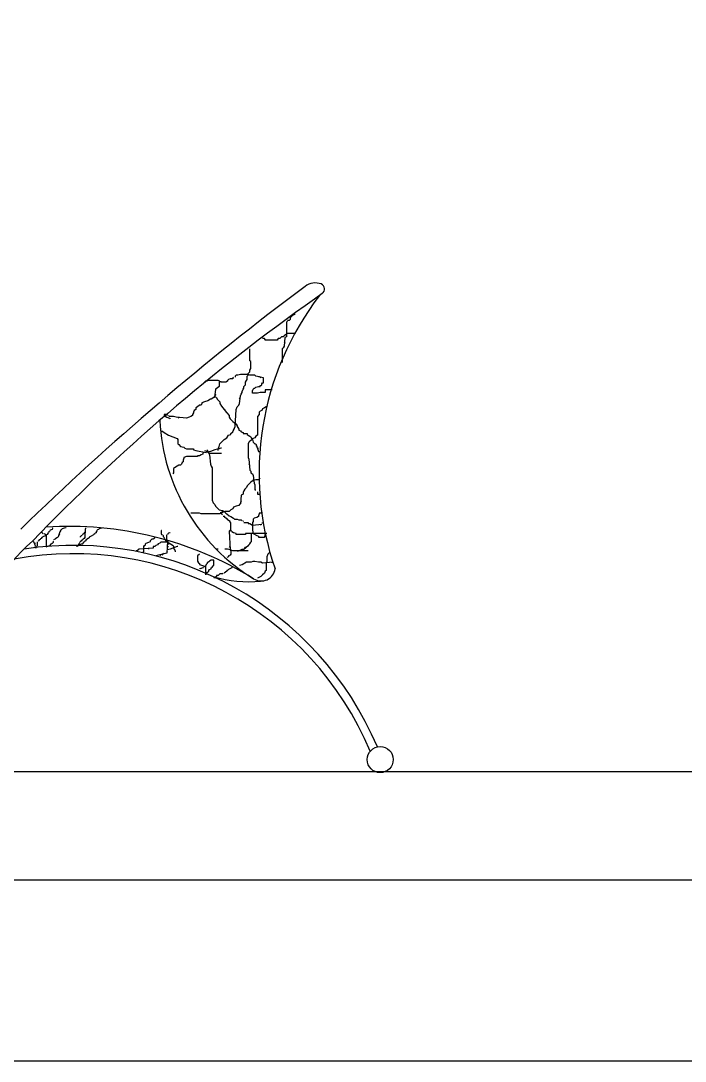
# Model space of a CAD drawing. Header units: inches. Extents: x 10 to 52.5, y 12.2 to 37.
# Drawn here: x 40.099 to 41.294, y 12.211 to 14.08 of the extents above; entities that cross this region are included whole.
import ezdxf

# ---------------------------------------------------------------- set-up
doc = ezdxf.new("R2010")
doc.units = ezdxf.units.IN
doc.header["$MEASUREMENT"] = 0
for name, color, linetype in [('02', 2, 'Continuous'), ('1', 1, 'Continuous'), ('kadrbm', 4, 'Continuous')]:
    doc.layers.add(name, color=color, linetype=linetype)

# ---------------------------------------------------------------- blocks, each defined once
blk = doc.blocks.new('kadrbm')
at = {"layer": 'kadrbm', "color": 4}
blk.add_lwpolyline([(0, 0), (0, 24.7972), (21, 24.7972), (21, 0), (0, 0)], close=True, dxfattribs=at)
blk.add_lwpolyline([(20.6631, 0.3257), (20.6631, 24.4603), (0.3369, 24.4603), (0.3369, 0.3257), (20.6631, 0.3257)], dxfattribs=at)

msp = doc.modelspace()

# ---------------------------------------------------------------- linework, layer by layer
at = {"layer": '02'}
for p, q in [((40.6409, 13.5897), (40.6271, 13.5797)), ((40.5907, 13.552), (40.5876, 13.5505)), ((40.5922, 13.552), (40.5907, 13.552)), ((40.5784, 13.5397), (40.5768, 13.5382)), ((40.5768, 13.5382), (40.5768, 13.512)), ((40.5814, 13.5412), (40.5784, 13.5412)), ((40.583, 13.5428), (40.5814, 13.5412)), ((40.5845, 13.5474), (40.583, 13.5458)), ((40.583, 13.5458), (40.583, 13.5428)), ((40.5861, 13.5489), (40.5845, 13.5474)), ((40.5876, 13.5505), (40.5861, 13.5489)), ((40.5722, 13.5135), (40.5707, 13.512)), ((40.5768, 13.5166), (40.5722, 13.5135)), ((40.5784, 13.5182), (40.5768, 13.5166)), ((40.5922, 13.5182), (40.5784, 13.5182)), ((40.5368, 13.5089), (40.5337, 13.5089)), ((40.5384, 13.5074), (40.5368, 13.5089)), ((40.5384, 13.5059), (40.5384, 13.5074)), ((40.5599, 13.5059), (40.5384, 13.5059)), ((40.5614, 13.5089), (40.5599, 13.5059)), ((40.5645, 13.5089), (40.5614, 13.5089)), ((40.5676, 13.512), (40.5645, 13.5089)), ((40.5707, 13.512), (40.5676, 13.512)), ((40.5722, 13.4951), (40.5707, 13.492)), ((40.5737, 13.5105), (40.5722, 13.4951)), ((40.5737, 13.5028), (40.5722, 13.5012)), ((40.5768, 13.512), (40.5737, 13.5105)), ((40.5107, 13.469), (40.5107, 13.4905)), ((40.5707, 13.492), (40.5691, 13.4905)), ((40.5691, 13.4905), (40.5691, 13.4659)), ((40.5122, 13.4674), (40.5107, 13.469)), ((40.5122, 13.4551), (40.5122, 13.4674)), ((40.4814, 13.4397), (40.4799, 13.4382)), ((40.486, 13.4428), (40.4845, 13.4413)), ((40.4845, 13.4413), (40.4845, 13.4397)), ((40.4891, 13.4428), (40.486, 13.4428)), ((40.4937, 13.4444), (40.4891, 13.4428)), ((40.5076, 13.4444), (40.4937, 13.4444)), ((40.506, 13.4413), (40.5076, 13.4428)), ((40.506, 13.4351), (40.506, 13.4413)), ((40.5076, 13.4459), (40.5107, 13.449)), ((40.5076, 13.4428), (40.5076, 13.4459)), ((40.5107, 13.4428), (40.5076, 13.4444)), ((40.5107, 13.452), (40.5122, 13.4551)), ((40.5107, 13.449), (40.5107, 13.452)), ((40.5199, 13.4428), (40.5107, 13.4428)), ((40.5214, 13.4413), (40.5199, 13.4428)), ((40.5353, 13.4382), (40.5214, 13.4413)), ((40.5276, 13.4397), (40.5276, 13.4413)), ((40.5307, 13.4382), (40.5291, 13.4397)), ((40.4307, 13.4321), (40.4291, 13.4305)), ((40.4337, 13.4321), (40.4307, 13.4321)), ((40.4337, 13.4336), (40.4337, 13.4321)), ((40.4537, 13.4336), (40.4337, 13.4336)), ((40.4553, 13.4228), (40.4522, 13.4198)), ((40.4568, 13.4321), (40.4537, 13.4336)), ((40.4553, 13.4321), (40.4553, 13.4228)), ((40.4583, 13.4305), (40.4583, 13.4321)), ((40.4676, 13.4305), (40.4583, 13.4305)), ((40.4707, 13.4321), (40.4676, 13.4305)), ((40.4722, 13.4351), (40.4707, 13.4336)), ((40.4707, 13.4336), (40.4707, 13.4321)), ((40.4753, 13.4367), (40.4722, 13.4351)), ((40.4799, 13.4367), (40.4753, 13.4367)), ((40.4799, 13.4382), (40.4799, 13.4367)), ((40.4999, 13.4228), (40.503, 13.4259)), ((40.4999, 13.4198), (40.4999, 13.4228)), ((40.503, 13.4305), (40.5045, 13.4336)), ((40.503, 13.4259), (40.503, 13.4305)), ((40.5045, 13.4336), (40.506, 13.4351)), ((40.5199, 13.4198), (40.5214, 13.4213)), ((40.5214, 13.4213), (40.526, 13.4228)), ((40.526, 13.4228), (40.5291, 13.4228)), ((40.5291, 13.4244), (40.5307, 13.4244)), ((40.5291, 13.4228), (40.5291, 13.4244)), ((40.5307, 13.4244), (40.5322, 13.4259)), ((40.5322, 13.4274), (40.5337, 13.429)), ((40.5322, 13.4259), (40.5322, 13.4274)), ((40.5337, 13.429), (40.5353, 13.429)), ((40.5353, 13.429), (40.5353, 13.4382)), ((40.446, 13.4028), (40.4414, 13.3998)), ((40.4476, 13.4059), (40.446, 13.4028)), ((40.4491, 13.4182), (40.4476, 13.4075)), ((40.4491, 13.409), (40.4476, 13.4059)), ((40.4476, 13.4075), (40.4491, 13.4059)), ((40.4522, 13.4198), (40.4491, 13.4182)), ((40.4491, 13.4044), (40.4507, 13.4028)), ((40.4507, 13.4028), (40.4522, 13.3998)), ((40.4922, 13.3921), (40.4937, 13.4059)), ((40.4922, 13.3998), (40.4937, 13.4028)), ((40.4937, 13.4059), (40.4953, 13.409)), ((40.4953, 13.409), (40.4968, 13.4121)), ((40.4968, 13.4136), (40.4984, 13.4182)), ((40.4968, 13.4121), (40.4968, 13.4136)), ((40.4984, 13.4182), (40.4999, 13.4198)), ((40.5153, 13.4151), (40.5168, 13.4182)), ((40.5153, 13.4105), (40.5153, 13.4151)), ((40.5245, 13.4105), (40.5153, 13.4105)), ((40.5168, 13.4182), (40.5184, 13.4198)), ((40.5184, 13.4198), (40.5199, 13.4198)), ((40.5291, 13.4121), (40.5245, 13.4105)), ((40.5384, 13.4121), (40.5291, 13.4121)), ((40.5384, 13.4167), (40.5384, 13.4121)), ((40.5507, 13.4167), (40.5384, 13.4167)), ((40.4168, 13.3859), (40.4137, 13.3844)), ((40.4137, 13.3844), (40.4137, 13.3813)), ((40.4199, 13.389), (40.4168, 13.3859)), ((40.423, 13.389), (40.4199, 13.389)), ((40.4245, 13.3921), (40.423, 13.389)), ((40.4291, 13.3952), (40.4245, 13.3936)), ((40.4245, 13.3936), (40.4245, 13.3921)), ((40.4353, 13.3967), (40.4291, 13.3952)), ((40.4399, 13.3998), (40.4353, 13.3967)), ((40.4414, 13.3998), (40.4399, 13.3998)), ((40.4522, 13.3998), (40.4568, 13.3952)), ((40.4568, 13.3952), (40.4568, 13.3921)), ((40.4568, 13.3921), (40.4599, 13.3875)), ((40.4599, 13.3875), (40.4645, 13.3813)), ((40.486, 13.3813), (40.4876, 13.3859)), ((40.4876, 13.3859), (40.4907, 13.389)), ((40.4907, 13.389), (40.4922, 13.3921)), ((40.5337, 13.3828), (40.5322, 13.3798)), ((40.5368, 13.3844), (40.5337, 13.3828)), ((40.5399, 13.3859), (40.5368, 13.3844)), ((40.5414, 13.3859), (40.5399, 13.3859)), ((40.3568, 13.3721), (40.3568, 13.3705)), ((40.3599, 13.3721), (40.3568, 13.3721)), ((40.3568, 13.3705), (40.3614, 13.3675)), ((40.3629, 13.3705), (40.3599, 13.3721)), ((40.3614, 13.3675), (40.366, 13.3659)), ((40.366, 13.369), (40.3645, 13.3705)), ((40.3737, 13.369), (40.366, 13.369)), ((40.366, 13.3659), (40.3676, 13.3644)), ((40.3676, 13.3644), (40.3676, 13.3659)), ((40.3783, 13.3675), (40.3737, 13.369)), ((40.3968, 13.3659), (40.3783, 13.3675)), ((40.383, 13.3659), (40.3814, 13.3675)), ((40.4014, 13.3675), (40.3968, 13.3659)), ((40.4045, 13.369), (40.4014, 13.3675)), ((40.4076, 13.3705), (40.4045, 13.369)), ((40.4091, 13.3752), (40.4076, 13.3721)), ((40.4076, 13.3721), (40.4076, 13.3705)), ((40.4106, 13.3798), (40.4091, 13.3767)), ((40.4091, 13.3767), (40.4091, 13.3752)), ((40.4137, 13.3813), (40.4106, 13.3798)), ((40.4645, 13.3813), (40.466, 13.3813)), ((40.466, 13.3813), (40.466, 13.3798)), ((40.466, 13.3798), (40.4691, 13.3752)), ((40.4691, 13.3752), (40.4737, 13.3705)), ((40.4737, 13.3705), (40.4737, 13.3675)), ((40.4737, 13.3675), (40.4753, 13.3644)), ((40.4753, 13.3644), (40.4799, 13.3598)), ((40.4845, 13.3506), (40.486, 13.3813)), ((40.5276, 13.3721), (40.5245, 13.369)), ((40.5245, 13.369), (40.5245, 13.3352)), ((40.5291, 13.3782), (40.5276, 13.3767)), ((40.5276, 13.3767), (40.5276, 13.3721)), ((40.5322, 13.3798), (40.5291, 13.3782)), ((40.4799, 13.3598), (40.486, 13.3552)), ((40.4799, 13.3413), (40.4845, 13.3506)), ((40.4814, 13.3444), (40.483, 13.3475)), ((40.4845, 13.3536), (40.486, 13.3567)), ((40.486, 13.3552), (40.4876, 13.3521)), ((40.4876, 13.3521), (40.4876, 13.3506)), ((40.4876, 13.3506), (40.4891, 13.349)), ((40.4891, 13.349), (40.4907, 13.3459)), ((40.4907, 13.3459), (40.4907, 13.3444)), ((40.3522, 13.3429), (40.3568, 13.3398)), ((40.3522, 13.3413), (40.3522, 13.3429)), ((40.3568, 13.3398), (40.3645, 13.3352)), ((40.3645, 13.3352), (40.3722, 13.3321)), ((40.3722, 13.3321), (40.3799, 13.329)), ((40.3799, 13.329), (40.3814, 13.3275)), ((40.3814, 13.3275), (40.3814, 13.3198)), ((40.4614, 13.3244), (40.4645, 13.3275)), ((40.4645, 13.3275), (40.4691, 13.3306)), ((40.4691, 13.3306), (40.4722, 13.3352)), ((40.4722, 13.3352), (40.4768, 13.3367)), ((40.4768, 13.3383), (40.4799, 13.3413)), ((40.4768, 13.3367), (40.4768, 13.3383)), ((40.4907, 13.3444), (40.4937, 13.3429)), ((40.4937, 13.3429), (40.4953, 13.3413)), ((40.4953, 13.3413), (40.4984, 13.3398)), ((40.4984, 13.3398), (40.4984, 13.3383)), ((40.4984, 13.3383), (40.506, 13.3383)), ((40.506, 13.3383), (40.506, 13.3367)), ((40.506, 13.3367), (40.5076, 13.3352)), ((40.5076, 13.3352), (40.5107, 13.3336)), ((40.5107, 13.3336), (40.5122, 13.3321)), ((40.5122, 13.3321), (40.5137, 13.329)), ((40.5137, 13.329), (40.5153, 13.3275)), ((40.5168, 13.329), (40.5137, 13.3275)), ((40.5137, 13.3275), (40.5137, 13.326)), ((40.5153, 13.3275), (40.5168, 13.3229)), ((40.5199, 13.3306), (40.5168, 13.329)), ((40.5214, 13.3336), (40.5199, 13.3306)), ((40.5245, 13.3352), (40.5214, 13.3336)), ((40.3814, 13.3198), (40.383, 13.3183)), ((40.383, 13.3183), (40.386, 13.3152)), ((40.386, 13.3152), (40.3922, 13.3137)), ((40.3922, 13.3137), (40.3937, 13.3121)), ((40.3937, 13.3121), (40.3968, 13.3106)), ((40.3968, 13.3106), (40.4091, 13.3106)), ((40.4091, 13.3106), (40.4091, 13.309)), ((40.4091, 13.309), (40.4137, 13.3075)), ((40.4337, 13.309), (40.4337, 13.3075)), ((40.4476, 13.309), (40.4399, 13.306)), ((40.4553, 13.3106), (40.4476, 13.309)), ((40.4537, 13.3106), (40.4553, 13.3152)), ((40.4537, 13.3075), (40.4537, 13.3106)), ((40.4553, 13.3152), (40.4568, 13.3198)), ((40.4583, 13.3121), (40.4553, 13.3106)), ((40.4568, 13.3198), (40.4599, 13.3229)), ((40.4599, 13.3121), (40.4583, 13.3121)), ((40.4599, 13.3229), (40.4614, 13.3244)), ((40.5091, 13.3229), (40.5076, 13.3198)), ((40.5076, 13.3198), (40.5076, 13.2952)), ((40.5107, 13.3244), (40.5091, 13.3229)), ((40.5137, 13.326), (40.5107, 13.3244)), ((40.5168, 13.3229), (40.5199, 13.3198)), ((40.5199, 13.3198), (40.5214, 13.3198)), ((40.5214, 13.3198), (40.526, 13.306)), ((40.5214, 13.3167), (40.523, 13.3167)), ((40.523, 13.3152), (40.5245, 13.3137)), ((40.5245, 13.3121), (40.526, 13.3121)), ((40.3922, 13.2937), (40.3906, 13.2906)), ((40.3906, 13.2906), (40.3906, 13.2875)), ((40.3968, 13.2967), (40.3922, 13.2952)), ((40.3922, 13.2952), (40.3922, 13.2937)), ((40.4168, 13.2967), (40.3968, 13.2967)), ((40.4137, 13.3075), (40.4322, 13.3044)), ((40.4168, 13.2983), (40.4168, 13.2967)), ((40.4199, 13.2983), (40.4168, 13.2983)), ((40.423, 13.2998), (40.4199, 13.2983)), ((40.426, 13.3014), (40.423, 13.2998)), ((40.4276, 13.3044), (40.426, 13.3029)), ((40.426, 13.3029), (40.426, 13.3014)), ((40.4291, 13.3075), (40.4337, 13.306)), ((40.4399, 13.306), (40.4322, 13.3044)), ((40.4337, 13.3075), (40.4353, 13.306)), ((40.4337, 13.306), (40.4383, 13.3029)), ((40.4353, 13.306), (40.4383, 13.2998)), ((40.4383, 13.3029), (40.4599, 13.3029)), ((40.4383, 13.2998), (40.4399, 13.2829)), ((40.5076, 13.2952), (40.5091, 13.2921)), ((40.5091, 13.2921), (40.5107, 13.2721)), ((40.526, 13.306), (40.5276, 13.306)), ((40.3753, 13.2768), (40.3737, 13.2752)), ((40.3737, 13.2752), (40.3737, 13.2675)), ((40.3799, 13.2798), (40.3753, 13.2768)), ((40.383, 13.2814), (40.3799, 13.2798)), ((40.386, 13.2814), (40.383, 13.2814)), ((40.3876, 13.2829), (40.386, 13.2814)), ((40.3891, 13.286), (40.3876, 13.2829)), ((40.3906, 13.2875), (40.3891, 13.286)), ((40.4399, 13.2829), (40.4414, 13.2798)), ((40.4414, 13.2798), (40.443, 13.2768)), ((40.443, 13.2768), (40.443, 13.2183)), ((40.5091, 13.2829), (40.5107, 13.2814)), ((40.5107, 13.2721), (40.5122, 13.2706)), ((40.5122, 13.2706), (40.5122, 13.2675)), ((40.3737, 13.2675), (40.3722, 13.266)), ((40.5122, 13.2675), (40.5153, 13.266)), ((40.5168, 13.2537), (40.5122, 13.2506)), ((40.5153, 13.266), (40.5168, 13.2629)), ((40.5168, 13.2629), (40.5184, 13.2491)), ((40.5168, 13.2568), (40.5184, 13.2552)), ((40.5214, 13.2552), (40.5168, 13.2537)), ((40.526, 13.2552), (40.5214, 13.2552)), ((40.5291, 13.2583), (40.526, 13.2552)), ((40.4999, 13.2352), (40.4984, 13.2322)), ((40.5014, 13.2383), (40.4999, 13.2352)), ((40.5045, 13.2414), (40.5014, 13.2383)), ((40.506, 13.2445), (40.5045, 13.2414)), ((40.5091, 13.2475), (40.506, 13.2445)), ((40.5122, 13.2506), (40.5091, 13.2475)), ((40.5184, 13.2491), (40.5199, 13.246)), ((40.5199, 13.246), (40.5199, 13.2368)), ((40.5199, 13.2368), (40.5214, 13.2368)), ((40.5245, 13.2337), (40.5245, 13.2291)), ((40.443, 13.2183), (40.4445, 13.2137)), ((40.4953, 13.2275), (40.4937, 13.2122)), ((40.4953, 13.2168), (40.4937, 13.2152)), ((40.4984, 13.2291), (40.4953, 13.2275)), ((40.4984, 13.2322), (40.4984, 13.2291)), ((40.5245, 13.2291), (40.5291, 13.2291)), ((40.4445, 13.2137), (40.4476, 13.2106)), ((40.4476, 13.2106), (40.4491, 13.2076)), ((40.4491, 13.2076), (40.4553, 13.2014)), ((40.4553, 13.2014), (40.4614, 13.1999)), ((40.4583, 13.1937), (40.4583, 13.1968)), ((40.4599, 13.1968), (40.4614, 13.1983)), ((40.463, 13.1968), (40.4599, 13.1953)), ((40.4614, 13.1999), (40.4645, 13.1983)), ((40.466, 13.1983), (40.463, 13.1968)), ((40.4645, 13.1983), (40.466, 13.1968)), ((40.4737, 13.1983), (40.466, 13.1983)), ((40.466, 13.1968), (40.4676, 13.1953)), ((40.4753, 13.1999), (40.4737, 13.1983)), ((40.4768, 13.2014), (40.4753, 13.1999)), ((40.4799, 13.2029), (40.4768, 13.2014)), ((40.4814, 13.206), (40.4799, 13.2029)), ((40.486, 13.2076), (40.4814, 13.206)), ((40.4907, 13.2091), (40.486, 13.2076)), ((40.4922, 13.2106), (40.4907, 13.2091)), ((40.4937, 13.2122), (40.4922, 13.2106)), ((40.5322, 13.1968), (40.5322, 13.1953)), ((40.4199, 13.1953), (40.4045, 13.1953)), ((40.423, 13.1937), (40.4199, 13.1953)), ((40.4568, 13.1937), (40.423, 13.1937)), ((40.4599, 13.1953), (40.4568, 13.1937)), ((40.4614, 13.1922), (40.4599, 13.1937)), ((40.466, 13.1891), (40.463, 13.1891)), ((40.466, 13.1876), (40.466, 13.1891)), ((40.4676, 13.186), (40.466, 13.1876)), ((40.4676, 13.1953), (40.4691, 13.1937)), ((40.4707, 13.1845), (40.4676, 13.186)), ((40.4691, 13.1937), (40.4737, 13.1906)), ((40.4707, 13.183), (40.4707, 13.1845)), ((40.4753, 13.1799), (40.4707, 13.183)), ((40.4737, 13.1906), (40.4768, 13.1891)), ((40.4753, 13.1783), (40.4753, 13.1799)), ((40.4768, 13.1783), (40.4753, 13.1783)), ((40.4768, 13.1891), (40.4814, 13.186)), ((40.4768, 13.163), (40.4768, 13.1783)), ((40.4814, 13.186), (40.483, 13.1845)), ((40.483, 13.1845), (40.4876, 13.1845)), ((40.4876, 13.1845), (40.4907, 13.183)), ((40.4907, 13.183), (40.4953, 13.183)), ((40.4953, 13.183), (40.4968, 13.1814)), ((40.4984, 13.1814), (40.4984, 13.1799)), ((40.4999, 13.1783), (40.5076, 13.1783)), ((40.5076, 13.1783), (40.5076, 13.1768)), ((40.5168, 13.1799), (40.5153, 13.1783)), ((40.5153, 13.1783), (40.5153, 13.1645)), ((40.5184, 13.186), (40.5168, 13.1845)), ((40.5168, 13.1845), (40.5168, 13.1799)), ((40.523, 13.1876), (40.5184, 13.186)), ((40.526, 13.1891), (40.523, 13.1876)), ((40.5276, 13.1937), (40.526, 13.1906)), ((40.526, 13.1906), (40.526, 13.1891)), ((40.5276, 13.1953), (40.5276, 13.1937)), ((40.5322, 13.1953), (40.5276, 13.1953)), ((40.5337, 13.1768), (40.5337, 13.1783)), ((40.1369, 13.1597), (40.1369, 13.1604)), ((40.1376, 13.1597), (40.1369, 13.1597)), ((40.139, 13.1583), (40.1376, 13.159)), ((40.1432, 13.1569), (40.1411, 13.1583)), ((40.1481, 13.1597), (40.1467, 13.1583)), ((40.1467, 13.1583), (40.1467, 13.1569)), ((40.1495, 13.1611), (40.1481, 13.1611)), ((40.1502, 13.1625), (40.1495, 13.1611)), ((40.1516, 13.1646), (40.1502, 13.1625)), ((40.1551, 13.166), (40.1516, 13.1646)), ((40.1558, 13.1681), (40.1551, 13.166)), ((40.1558, 13.1688), (40.1558, 13.1681)), ((40.1684, 13.1597), (40.1663, 13.1527)), ((40.1691, 13.1618), (40.1684, 13.1597)), ((40.1705, 13.1632), (40.1691, 13.1618)), ((40.1712, 13.1653), (40.1705, 13.1646)), ((40.1705, 13.1646), (40.1705, 13.1632)), ((40.1733, 13.1667), (40.1712, 13.1653)), ((40.1768, 13.1681), (40.1733, 13.1667)), ((40.1796, 13.1688), (40.1768, 13.1681)), ((40.1803, 13.1688), (40.1796, 13.1688)), ((40.2104, 13.1576), (40.2111, 13.1583)), ((40.2111, 13.1583), (40.2118, 13.1583)), ((40.2118, 13.1583), (40.2125, 13.159)), ((40.2125, 13.1597), (40.2132, 13.1604)), ((40.2146, 13.1667), (40.2139, 13.1513)), ((40.2139, 13.1604), (40.2146, 13.1618)), ((40.2146, 13.1632), (40.2153, 13.1639)), ((40.2153, 13.1639), (40.216, 13.1688)), ((40.2153, 13.1667), (40.216, 13.1667)), ((40.2321, 13.1583), (40.23, 13.1569)), ((40.2328, 13.159), (40.2321, 13.1583)), ((40.2342, 13.1597), (40.2328, 13.159)), ((40.2356, 13.1632), (40.2342, 13.1618)), ((40.2342, 13.1618), (40.2342, 13.1597)), ((40.2363, 13.1646), (40.2356, 13.1632)), ((40.237, 13.1653), (40.2363, 13.1646)), ((40.2384, 13.166), (40.237, 13.1653)), ((40.2398, 13.1667), (40.2384, 13.166)), ((40.2433, 13.1681), (40.2398, 13.1667)), ((40.2454, 13.1681), (40.2433, 13.1681)), ((40.3512, 13.1639), (40.3512, 13.1583)), ((40.3519, 13.1639), (40.3512, 13.1639)), ((40.3512, 13.1583), (40.3519, 13.1569)), ((40.3645, 13.159), (40.3631, 13.1583)), ((40.3631, 13.1583), (40.3631, 13.1576)), ((40.3666, 13.1597), (40.3645, 13.159)), ((40.3673, 13.1597), (40.3666, 13.1597)), ((40.4768, 13.1645), (40.4737, 13.163)), ((40.4737, 13.163), (40.4753, 13.1291)), ((40.4784, 13.163), (40.4768, 13.163)), ((40.4814, 13.1599), (40.4784, 13.1614)), ((40.486, 13.1584), (40.4814, 13.1599)), ((40.486, 13.1568), (40.486, 13.1584)), ((40.503, 13.1584), (40.503, 13.1568)), ((40.5414, 13.1584), (40.503, 13.1584)), ((40.5076, 13.1768), (40.5107, 13.1768)), ((40.5107, 13.1768), (40.5153, 13.1737)), ((40.5137, 13.1445), (40.5137, 13.1584)), ((40.5153, 13.1737), (40.5322, 13.1753)), ((40.5153, 13.1645), (40.5168, 13.1584)), ((40.5168, 13.1584), (40.523, 13.1553)), ((40.5307, 13.1737), (40.5307, 13.1753)), ((40.5384, 13.1568), (40.5399, 13.1584)), ((40.1222, 13.1436), (40.1215, 13.1436)), ((40.125, 13.1366), (40.1222, 13.1436)), ((40.1236, 13.1415), (40.1222, 13.1422)), ((40.1243, 13.1408), (40.1236, 13.1415)), ((40.125, 13.1408), (40.1243, 13.1408)), ((40.1285, 13.1436), (40.1285, 13.1366)), ((40.1306, 13.1457), (40.1299, 13.145)), ((40.132, 13.1471), (40.1306, 13.1457)), ((40.1334, 13.1478), (40.132, 13.1471)), ((40.1341, 13.1492), (40.1334, 13.1478)), ((40.1355, 13.1499), (40.1341, 13.1492)), ((40.1369, 13.1513), (40.1355, 13.1499)), ((40.1376, 13.152), (40.1369, 13.1513)), ((40.1383, 13.1527), (40.1376, 13.152)), ((40.1397, 13.1534), (40.1383, 13.1527)), ((40.1418, 13.1541), (40.1397, 13.1534)), ((40.1432, 13.1555), (40.1418, 13.1541)), ((40.1439, 13.1569), (40.1432, 13.1569)), ((40.1453, 13.1562), (40.1432, 13.1555)), ((40.1453, 13.1541), (40.1446, 13.1555)), ((40.1467, 13.1569), (40.1453, 13.1562)), ((40.1453, 13.1359), (40.1453, 13.1541)), ((40.1551, 13.1408), (40.1537, 13.1394)), ((40.1558, 13.1415), (40.1551, 13.1408)), ((40.1572, 13.1422), (40.1558, 13.1415)), ((40.1579, 13.145), (40.1572, 13.1443)), ((40.1572, 13.1443), (40.1572, 13.1422)), ((40.1586, 13.1478), (40.1579, 13.1471)), ((40.1607, 13.1485), (40.1586, 13.1478)), ((40.1614, 13.1492), (40.1607, 13.1485)), ((40.1635, 13.1506), (40.1614, 13.1492)), ((40.1649, 13.1513), (40.1635, 13.1506)), ((40.1663, 13.1527), (40.1649, 13.1513)), ((40.1677, 13.1548), (40.1663, 13.1534)), ((40.1684, 13.1576), (40.1677, 13.1562)), ((40.2034, 13.1401), (40.2027, 13.1387)), ((40.2041, 13.1408), (40.2034, 13.1401)), ((40.2055, 13.1436), (40.2041, 13.1422)), ((40.2062, 13.1443), (40.2055, 13.1436)), ((40.2062, 13.1534), (40.2069, 13.1541)), ((40.2062, 13.152), (40.2062, 13.1534)), ((40.2062, 13.145), (40.2062, 13.1443)), ((40.2076, 13.145), (40.2062, 13.145)), ((40.2069, 13.1541), (40.2076, 13.1548)), ((40.2076, 13.1548), (40.2083, 13.1548)), ((40.2083, 13.1464), (40.2076, 13.145)), ((40.2097, 13.1471), (40.2083, 13.1464)), ((40.209, 13.1555), (40.2097, 13.1562)), ((40.2097, 13.1562), (40.2104, 13.1576)), ((40.2104, 13.1478), (40.2097, 13.1471)), ((40.2104, 13.1401), (40.2097, 13.1394)), ((40.2111, 13.1485), (40.2104, 13.1478)), ((40.2118, 13.1422), (40.2104, 13.1415)), ((40.2104, 13.1415), (40.2104, 13.1401)), ((40.2125, 13.1499), (40.2111, 13.1485)), ((40.2132, 13.1436), (40.2118, 13.1429)), ((40.2118, 13.1429), (40.2118, 13.1422)), ((40.2139, 13.1513), (40.2125, 13.1499)), ((40.2139, 13.145), (40.2132, 13.1436)), ((40.216, 13.1457), (40.2139, 13.145)), ((40.2188, 13.1492), (40.216, 13.1464)), ((40.216, 13.1464), (40.216, 13.1457)), ((40.2202, 13.1499), (40.2188, 13.1492)), ((40.2216, 13.1506), (40.2202, 13.1499)), ((40.223, 13.1527), (40.2216, 13.152)), ((40.2216, 13.152), (40.2216, 13.1506)), ((40.2251, 13.1541), (40.223, 13.1527)), ((40.2293, 13.1562), (40.2251, 13.1541)), ((40.23, 13.1569), (40.2293, 13.1562)), ((40.3229, 13.1399), (40.3245, 13.1414)), ((40.3229, 13.1384), (40.3229, 13.1399)), ((40.3245, 13.1414), (40.3291, 13.143)), ((40.3291, 13.143), (40.3322, 13.1445)), ((40.3322, 13.1461), (40.3353, 13.1491)), ((40.3322, 13.1445), (40.3322, 13.1461)), ((40.3353, 13.1491), (40.3368, 13.1491)), ((40.3368, 13.1491), (40.3399, 13.1507)), ((40.3399, 13.1507), (40.3399, 13.1522)), ((40.346, 13.1399), (40.3445, 13.1384)), ((40.3491, 13.1414), (40.346, 13.1399)), ((40.3506, 13.143), (40.3491, 13.1414)), ((40.3645, 13.143), (40.3506, 13.143)), ((40.3519, 13.1569), (40.354, 13.1562)), ((40.354, 13.1562), (40.3547, 13.1548)), ((40.3547, 13.1548), (40.3547, 13.1534)), ((40.3547, 13.1534), (40.3554, 13.1527)), ((40.3554, 13.1527), (40.3568, 13.1513)), ((40.3568, 13.1513), (40.3575, 13.1499)), ((40.3575, 13.1485), (40.3582, 13.1471)), ((40.3582, 13.1471), (40.3596, 13.1457)), ((40.3596, 13.1457), (40.361, 13.1443)), ((40.3617, 13.1443), (40.3603, 13.1457)), ((40.3603, 13.145), (40.3729, 13.1373)), ((40.361, 13.1555), (40.361, 13.145)), ((40.3617, 13.1555), (40.361, 13.1555)), ((40.361, 13.145), (40.3624, 13.145)), ((40.3624, 13.145), (40.3614, 13.123)), ((40.3631, 13.1576), (40.3624, 13.1569)), ((40.3624, 13.1429), (40.3631, 13.1408)), ((40.3631, 13.1408), (40.3645, 13.1387)), ((40.503, 13.1568), (40.486, 13.1568)), ((40.5091, 13.1384), (40.5107, 13.1399)), ((40.5107, 13.1399), (40.5122, 13.143)), ((40.5122, 13.143), (40.5137, 13.1445)), ((40.523, 13.1553), (40.526, 13.1537)), ((40.526, 13.1537), (40.526, 13.1522)), ((40.526, 13.1522), (40.5368, 13.1522)), ((40.5368, 13.1522), (40.5384, 13.1537)), ((40.5384, 13.1537), (40.5384, 13.1568)), ((40.1243, 13.1352), (40.125, 13.1366)), ((40.1257, 13.1331), (40.1243, 13.1331)), ((40.1271, 13.1331), (40.1264, 13.1331)), ((40.1278, 13.1359), (40.1271, 13.1352)), ((40.1285, 13.1366), (40.1278, 13.1359)), ((40.1453, 13.1345), (40.1439, 13.1338)), ((40.1474, 13.1352), (40.1453, 13.1345)), ((40.1488, 13.1359), (40.1474, 13.1352)), ((40.1495, 13.1359), (40.1488, 13.1359)), ((40.1502, 13.1366), (40.1495, 13.1359)), ((40.1516, 13.1373), (40.1502, 13.1366)), ((40.153, 13.1394), (40.1516, 13.1387)), ((40.1516, 13.1387), (40.1516, 13.1373)), ((40.1537, 13.1394), (40.153, 13.1394)), ((40.1999, 13.1352), (40.1992, 13.1352)), ((40.2006, 13.1359), (40.1999, 13.1352)), ((40.2076, 13.1394), (40.2006, 13.1359)), ((40.2027, 13.1387), (40.2027, 13.1366)), ((40.2048, 13.138), (40.2027, 13.138)), ((40.2062, 13.1387), (40.2048, 13.1387)), ((40.2097, 13.1394), (40.2076, 13.1394)), ((40.306, 13.1276), (40.306, 13.1264)), ((40.3076, 13.1276), (40.306, 13.1276)), ((40.3106, 13.1291), (40.3076, 13.1276)), ((40.3368, 13.1322), (40.3106, 13.1307)), ((40.3106, 13.1307), (40.3106, 13.1291)), ((40.3183, 13.123), (40.3199, 13.1261)), ((40.3199, 13.1353), (40.3214, 13.1368)), ((40.3199, 13.1261), (40.3199, 13.1353)), ((40.3214, 13.1368), (40.3229, 13.1384)), ((40.3291, 13.1322), (40.3276, 13.1307)), ((40.3368, 13.1353), (40.3368, 13.1322)), ((40.3399, 13.1353), (40.3368, 13.1353)), ((40.3414, 13.1368), (40.3399, 13.1353)), ((40.3445, 13.1384), (40.3414, 13.1368)), ((40.3614, 13.123), (40.3414, 13.1184)), ((40.3553, 13.123), (40.3522, 13.1199)), ((40.3629, 13.1276), (40.3614, 13.1261)), ((40.3676, 13.1307), (40.3629, 13.1291)), ((40.3645, 13.1352), (40.3652, 13.1352)), ((40.3722, 13.1322), (40.3676, 13.1307)), ((40.3799, 13.1353), (40.3722, 13.1322)), ((40.3729, 13.1373), (40.3736, 13.1359)), ((40.3736, 13.1359), (40.3736, 13.1331)), ((40.3736, 13.1331), (40.3743, 13.131)), ((40.3743, 13.131), (40.375, 13.1304)), ((40.375, 13.1297), (40.3757, 13.129)), ((40.3757, 13.129), (40.3757, 13.1283)), ((40.3757, 13.1283), (40.3764, 13.1276)), ((40.3764, 13.1276), (40.3764, 13.1255)), ((40.3814, 13.1353), (40.3799, 13.1353)), ((40.4199, 13.1214), (40.4168, 13.1184)), ((40.4537, 13.1307), (40.4507, 13.1307)), ((40.4707, 13.1307), (40.466, 13.1307)), ((40.4753, 13.1291), (40.4707, 13.1307)), ((40.4737, 13.1353), (40.4753, 13.1338)), ((40.4753, 13.1291), (40.4768, 13.1276)), ((40.4799, 13.1276), (40.4753, 13.1291)), ((40.4768, 13.1214), (40.4753, 13.1199)), ((40.4768, 13.1276), (40.4768, 13.1214)), ((40.5076, 13.1276), (40.4799, 13.1276)), ((40.4891, 13.1261), (40.4891, 13.1276)), ((40.4907, 13.1276), (40.4968, 13.1307)), ((40.4968, 13.1307), (40.4999, 13.1307)), ((40.4999, 13.1307), (40.5076, 13.1368)), ((40.5014, 13.1322), (40.503, 13.1338)), ((40.503, 13.1338), (40.506, 13.1353)), ((40.5076, 13.1368), (40.5091, 13.1368)), ((40.5091, 13.1368), (40.5091, 13.1384)), ((40.543, 13.1214), (40.5414, 13.1168)), ((40.5461, 13.1245), (40.543, 13.1214)), ((40.3506, 13.1199), (40.3491, 13.1184)), ((40.4168, 13.1184), (40.4168, 13.1091)), ((40.4168, 13.1091), (40.4183, 13.1061)), ((40.4183, 13.1061), (40.4199, 13.1045)), ((40.4199, 13.1045), (40.4199, 13.103)), ((40.4199, 13.103), (40.4291, 13.0999)), ((40.4322, 13.103), (40.4307, 13.0999)), ((40.4337, 13.1045), (40.4322, 13.103)), ((40.4368, 13.1076), (40.4337, 13.1061)), ((40.4337, 13.1061), (40.4337, 13.1045)), ((40.4383, 13.1091), (40.4368, 13.1076)), ((40.4414, 13.1107), (40.4383, 13.1091)), ((40.446, 13.1107), (40.4414, 13.1107)), ((40.446, 13.1015), (40.446, 13.1107)), ((40.4722, 13.1168), (40.4691, 13.1153)), ((40.4753, 13.1199), (40.4722, 13.1184)), ((40.4722, 13.1184), (40.4722, 13.1168)), ((40.4922, 13.1015), (40.4968, 13.103)), ((40.4968, 13.103), (40.4999, 13.1045)), ((40.4999, 13.1045), (40.5014, 13.1061)), ((40.5014, 13.1061), (40.5045, 13.1076)), ((40.5045, 13.1076), (40.5137, 13.1076)), ((40.5137, 13.1076), (40.5168, 13.1091)), ((40.5168, 13.1091), (40.5199, 13.1091)), ((40.5199, 13.1091), (40.526, 13.1076)), ((40.526, 13.1076), (40.5307, 13.1076)), ((40.5307, 13.1076), (40.5337, 13.1061)), ((40.5337, 13.1061), (40.5522, 13.1076)), ((40.5414, 13.1076), (40.5399, 13.1061)), ((40.5399, 13.1061), (40.5399, 13.0922)), ((40.5414, 13.1168), (40.5414, 13.1076)), ((40.5507, 13.1061), (40.5507, 13.1076)), ((40.4276, 13.0968), (40.4199, 13.0953)), ((40.426, 13.0968), (40.4214, 13.0953)), ((40.4307, 13.0999), (40.4276, 13.0984)), ((40.4291, 13.0999), (40.4307, 13.0999)), ((40.4307, 13.0999), (40.4307, 13.0845)), ((40.4322, 13.0861), (40.4337, 13.0892)), ((40.4322, 13.0845), (40.4322, 13.0861)), ((40.4337, 13.0892), (40.4353, 13.0892)), ((40.4353, 13.0892), (40.4368, 13.0907)), ((40.4368, 13.0922), (40.4383, 13.0938)), ((40.4368, 13.0907), (40.4368, 13.0922)), ((40.4383, 13.0938), (40.4414, 13.0953)), ((40.4414, 13.0968), (40.443, 13.0984)), ((40.4414, 13.0953), (40.4414, 13.0968)), ((40.443, 13.0984), (40.446, 13.1015)), ((40.4568, 13.0861), (40.4537, 13.083)), ((40.4614, 13.0861), (40.4568, 13.0861)), ((40.463, 13.0876), (40.4614, 13.0861)), ((40.4691, 13.0907), (40.4645, 13.0876)), ((40.4691, 13.0922), (40.4691, 13.0907)), ((40.4707, 13.0922), (40.4691, 13.0922)), ((40.4722, 13.0938), (40.4707, 13.0922)), ((40.4784, 13.0968), (40.4722, 13.0938)), ((40.4784, 13.0984), (40.4784, 13.0968)), ((40.5337, 13.0845), (40.5322, 13.083)), ((40.5368, 13.0876), (40.5337, 13.0845)), ((40.5384, 13.0907), (40.5368, 13.0876)), ((40.5399, 13.0922), (40.5384, 13.0907)), ((40.4476, 13.0799), (40.446, 13.0784)), ((40.4507, 13.0815), (40.4476, 13.0799)), ((40.4507, 13.083), (40.4507, 13.0815)), ((40.4537, 13.083), (40.4507, 13.083)), ((40.5307, 13.0815), (40.5245, 13.0784)), ((40.5322, 13.083), (40.5307, 13.0815))]:
    msp.add_line(p, q, dxfattribs=at)
msp.add_circle((40.7451, 12.7524), 0.0234, dxfattribs=at)
for centre, radius, start, end in [((40.6288, 13.5772), 0.0315, 71.0651, 126.203), ((40.635, 13.5978), 0.01, 306.0953, 66.2236), ((43.6799, 9.4858), 5.1353, 126.7105, 134.2143), ((42.6543, 10.7003), 3.5215, 125.1477, 136.0357), ((41.0513, 13.2667), 0.5241, 142.4502, 199.1089), ((40.7024, 13.3792), 0.3541, 182.7983, 238.5104), ((40.1866, 12.543), 0.6284, 58.2358, 93.8773), ((40.4558, 12.7744), 0.5002, 132.2245, 180.8348), ((40.1928, 12.5428), 0.5795, 22.7909, 100.5015), ((40.1928, 12.5428), 0.5945, 23.0135, 98.5235), ((40.531, 13.0987), 0.0254, 237.6257, 351.8618), ((40.5088, 13.3033), 0.2313, 254.1976, 275.2602)]:
    msp.add_arc(centre, radius, start, end, dxfattribs=at)
at = {"layer": '1'}
msp.add_line((32.3342, 12.7313), (52.1649, 12.7313), dxfattribs=at)

# ---------------------------------------------------------------- block references
at = {"layer": 'kadrbm'}
msp.add_blockref('kadrbm', (31.5018, 12.2106), dxfattribs=at)

doc.saveas('drawing.dxf')
